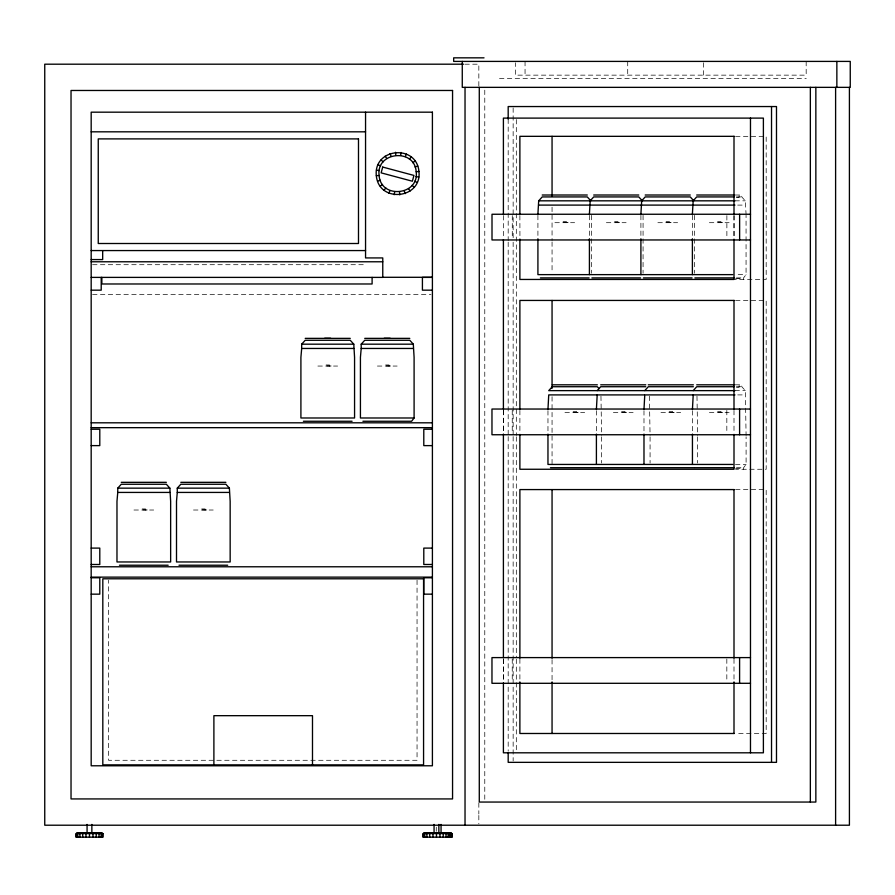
<?xml version="1.0" encoding="UTF-8"?>
<svg xmlns="http://www.w3.org/2000/svg" width="895" height="895" viewBox="0 0 895 895"><rect width="100%" height="100%" fill="white"/><g stroke="black" fill="none" stroke-linecap="round" stroke-linejoin="round"><path stroke-width="0.67" stroke-dasharray="4.47 3.36" d="M743.577 279.453L743.577 277.897L746.061 274.631L746.061 215.337M743.611 469.26L743.611 467.705L746.094 464.438L746.094 436.861M464.874 64.194L478.836 64.194L478.836 86.535M499.499 78.626L806.272 78.626M735.578 136.331L766.176 136.331L766.176 279.453L734.001 279.453M735.164 195.009L741.765 195.009L741.765 196.922L745.278 200.827L746.061 213.961M736.361 196.922L741.765 196.922M736.44 197.515L739.102 197.515L739.102 195.009M734.952 200.827L745.278 200.827M737.648 205.1L745.278 205.1M554.9 222.698L574.624 222.698M606.385 222.698L626.108 222.698M657.881 222.698L677.604 222.698M709.377 222.698L729.101 222.698M92.577 264.707L365.552 264.707M738.196 274.631L746.061 274.631M736.44 277.897L743.577 277.897M735.634 278.558L742.436 278.558L742.436 279.453M92.577 294.612L431.01 294.612M735.578 300.44L766.176 300.44L766.176 469.26L735.578 469.26M317.882 366.055L337.605 366.055M377.41 366.055L397.134 366.055M735.198 384.816L741.798 384.816L741.798 386.729L745.322 390.634L746.094 435.485M736.395 386.729L741.798 386.729M736.473 387.322L739.136 387.322L739.136 384.816M734.985 390.634L745.322 390.634M737.693 394.908L745.322 394.908M564.946 412.505L584.67 412.505M613.388 412.505L633.112 412.505M660.969 412.505L680.692 412.505M709.411 412.505L729.134 412.505M735.455 464.438L746.094 464.438M736.484 467.705L743.611 467.705M735.668 468.365L742.47 468.365L742.47 469.26M735.578 489.576L766.176 489.576L766.176 733.486L735.578 733.486M133.959 510.016L153.683 510.016M193.488 510.016L213.211 510.016M696.981 396.172L697.652 435.485M649.401 396.172L650.072 435.485M600.959 396.172L601.619 435.485M806.171 61.408L806.171 75.146L515.33 75.146L515.33 62.784M734.034 215.605L734.034 238.607M734.001 215.538L734.001 237.768M734.001 410.391L734.001 433.393M734.001 658.955L734.001 681.945M726.874 215.605L726.874 238.607M726.829 410.391L726.829 433.393M726.829 658.955L726.829 681.945M722.668 222.62L715.832 222.62M722.712 412.427L715.866 412.427M720.99 412.505L720.99 411.42L717.533 411.42L717.533 412.505M720.956 222.698L720.956 221.613L717.499 221.613L717.499 222.698M703.537 62.784L703.537 75.146M697.652 436.861L697.652 463.062M694.565 215.337L694.565 273.255M692.394 215.337L692.394 238.786M692.439 410.671L692.439 432.732M674.259 412.427L667.424 412.427M672.548 412.505L672.548 411.42L669.091 411.42L669.091 412.505M671.183 222.62L664.336 222.62M669.46 222.698L669.46 221.613L666.003 221.613L666.003 222.698M650.072 436.861L650.072 463.062M643.986 410.671L643.986 432.732M643.069 215.337L643.069 273.255M640.909 215.337L640.909 238.786M627.719 61.408L627.719 75.146M626.679 412.427L619.843 412.427M624.967 412.505L624.967 411.42L621.51 411.42L621.51 412.505M619.687 222.62L612.84 222.62M617.964 222.698L617.964 221.613L614.518 221.613L614.518 222.698M601.619 436.861L601.619 463.062M596.406 410.671L596.406 432.732M591.573 215.337L591.573 273.255M589.413 215.337L589.413 238.786M578.237 412.427L571.39 412.427M576.525 412.505L576.525 411.42L573.068 411.42L573.068 412.505M568.191 222.62L561.344 222.62M566.479 222.698L566.479 221.613L563.022 221.613L563.022 222.698M552.058 207.192L552.058 240.542M552.058 241.941L552.058 272.505M552.058 396.709L552.058 463.688M552.058 659.615L552.058 681.912M547.964 410.671L547.964 432.732M537.917 215.337L537.917 238.786M525.052 61.408L525.052 75.146M519.883 215.538L519.939 239.961M519.894 410.391L519.894 433.393M519.894 658.955L519.894 681.945M516.314 119.505L516.314 435.451M516.314 436.849L516.314 657.747M516.314 659.145L516.314 750.01M513.148 107.948L513.148 240.789M513.148 242.187L513.148 435.149M513.148 436.547L513.148 760.951M512.276 215.605L512.276 238.607M512.242 410.391L512.242 433.393M512.242 658.955L512.242 681.945M508.181 119.136L508.181 240.789M508.181 242.187L508.181 435.149M508.181 436.547L508.181 751.162M503.404 215.605L503.404 238.607M503.404 410.29L503.404 432.654M503.404 659.145L503.404 681.509M503.359 410.391L503.359 433.393M503.359 658.955L503.359 681.945M484.777 90.149L484.777 799.269M478.836 802.86L478.836 814.047M478.836 815.434L478.836 823.825M436.268 827.181L436.268 831.321M417.048 580.195L417.048 760.28L108.575 760.28L108.575 580.195M390.701 365.977L383.865 365.977M388.989 366.055L388.989 364.959L385.532 364.959L385.532 366.055M331.184 365.977L324.337 365.977M329.461 366.055L329.461 364.959L326.004 364.959L326.004 366.055M206.779 509.949L199.932 509.949M205.067 510.016L205.067 508.931L201.61 508.931L201.61 510.016M147.25 509.949L140.414 509.949M145.538 510.016L145.538 508.931L142.081 508.931L142.081 510.016"/><path stroke-width="1.34" d="M376.325 175.733C373.271 148.078 416.466 143.748 418.961 171.46C422.015 199.104 378.82 203.433 376.325 175.733L379.122 175.442C375.833 151.736 414.687 147.843 416.175 171.739C419.453 195.446 380.61 199.339 379.122 175.442M117.76 492.429L116.976 501.289L116.976 561.959L170.643 561.959L170.643 501.289L169.871 488.155L166.347 484.251L121.272 484.251L117.76 488.155L117.76 492.429L169.871 492.429M177.277 492.429L176.505 501.289L176.505 561.959L230.16 561.959L230.16 501.289L229.388 488.155L225.876 484.251L180.801 484.251L177.277 488.155L177.277 492.429L229.388 492.429M301.682 348.457L300.91 357.318L300.91 417.987L354.565 417.987L354.565 357.318L353.793 344.183L350.269 340.279L305.195 340.279L301.682 344.183L301.682 348.457L353.793 348.457M361.2 348.457L360.428 357.318L360.428 417.987L414.094 417.987L414.094 357.318L413.311 344.183L409.798 340.279L364.724 340.279L361.2 344.183L361.2 348.457L413.311 348.457M537.917 213.961L538.689 200.827L542.213 196.922L587.288 196.922L590.801 200.827M589.413 213.961L590.185 200.827L593.709 196.922L638.773 196.922L642.297 200.827M597.189 394.908L596.406 409.283M640.909 213.961L641.681 200.827L645.194 196.922L690.269 196.922L693.793 200.827M692.394 213.961L693.178 200.827L696.69 196.922L734.001 196.922M693.211 394.908L692.439 409.283M394.192 194.73L394.65 191.966M400.647 155.215L401.094 152.452M388.833 193.119L389.996 190.568M405.301 156.614L406.453 154.063M414.094 417.987L411.611 421.254L362.911 421.254M384.078 190.176L385.857 188.006M409.429 159.176L411.208 157.005M597.189 390.634L600.702 386.729L645.776 386.729M644.769 390.634L648.282 386.729L693.356 386.729M693.211 390.634L696.724 386.729L734.034 386.729M380.252 186.104L382.534 184.459M412.763 162.722L415.034 161.078M377.612 181.17L380.23 180.175M415.056 167.007L417.685 166.011M416.175 171.739L418.961 171.46M484.027 57.839L453.675 57.839L453.675 61.408L850.25 61.408L850.25 87.352L462.267 87.352L462.267 61.408M463.487 64.194L44.75 64.194L44.75 825.212L849.411 825.212L849.411 87.352M91.178 131.822L365.552 131.822M734.191 136.331L519.883 136.331L519.883 214.14M542.213 195.009L587.288 195.009M593.709 195.009L638.773 195.009M645.194 195.009L690.269 195.009M696.69 195.009L734.001 195.009M538.689 200.827L734.952 200.827M538.689 205.1L589.917 205.1M590.185 205.1L641.413 205.1M641.681 205.1L692.898 205.1M693.178 205.1L734.952 205.1M750.536 214.252L492.004 214.252L492.004 239.961L750.536 239.961M91.178 250.566L365.552 250.566M91.223 259.572L102.679 259.572L102.679 250.622M91.178 261.776L382.769 261.776M732.647 274.631L537.917 274.631L537.917 238.786M382.769 277.293L432.408 277.293M91.178 277.394L382.769 277.394L382.769 257.928L365.552 257.928L365.552 112.177M432.408 277.394L422.418 277.394L422.418 290.17L432.408 290.17M540.401 277.897L589.1 277.897M591.897 277.897L640.585 277.897M643.382 277.897L692.081 277.897M694.878 277.897L733.922 277.897M91.223 290.17L101.213 290.17L101.213 277.394M734.191 300.44L519.883 300.44L519.883 409.272M324.65 338.299L330.68 338.299M384.179 338.299L390.209 338.299M305.195 338.366L350.269 338.366M364.724 338.366L409.798 338.366M301.682 344.183L353.793 344.183M361.2 344.183L413.311 344.183M552.26 384.816L597.334 384.816M600.702 384.816L645.776 384.816M648.282 384.816L693.356 384.816M696.724 384.816L734.034 384.816M734.985 390.634L548.736 390.634L552.26 386.729L597.334 386.729L599.091 388.687M644.422 394.908L548.736 394.908L547.964 409.283M734.985 394.908L644.769 394.908L643.986 409.283M750.502 409.037L491.97 409.037L491.97 434.746L750.502 434.746M303.383 421.254L352.082 421.254M91.178 422.809L432.408 422.809M91.178 427.665L432.408 427.665M91.178 429.231L99.792 429.231L99.792 445.62L91.178 445.62M432.408 429.231L423.794 429.231L423.794 445.62L432.408 445.62M732.681 464.438L547.964 464.438L547.964 434.109M550.447 467.705L598.307 467.705M598.889 467.705L694.341 467.705M694.912 467.705L733.956 467.705M121.272 482.327L166.347 482.327M180.801 482.327L225.876 482.327M117.76 488.155L169.871 488.155M177.277 488.155L229.388 488.155M734.191 489.576L519.883 489.576L519.883 658.217M91.178 548.098L99.792 548.098L99.792 564.488L91.178 564.488M432.408 548.098L423.794 548.098L423.794 564.488L432.408 564.488M119.46 565.226L168.159 565.226M178.989 565.226L227.688 565.226M91.178 566.781L432.408 566.781M91.178 577.13L432.408 577.13M91.178 577.767L99.792 577.767L99.792 594.157L91.178 594.157M432.408 577.767L423.794 577.767L423.794 594.157L432.408 594.157M750.502 657.601L491.97 657.601L491.97 683.299L750.502 683.299M734.191 733.486L519.883 733.486L519.883 681.912M76.791 832.697L102.142 832.697M423.782 832.697L451.337 832.697M376.504 170.139L379.267 170.587M416.018 176.595L418.793 177.042M378.115 164.781L380.677 165.933M414.62 181.249L417.171 182.401M381.057 160.026L383.228 161.805M412.058 185.377L414.228 187.156M385.141 156.2L386.774 158.471M408.512 188.711L410.156 190.982M390.063 153.548L391.059 156.177M404.238 191.004L405.222 193.633M395.512 152.273L395.791 155.07M399.506 192.112L399.785 194.909M836.859 61.408L836.859 87.352M835.606 87.352L835.606 825.212M815.848 87.352L815.848 802.054L479.284 802.054L479.284 87.352M810.355 87.352L810.355 802.054M771.524 106.55L771.524 762.35M750.48 118.106L750.48 752.807M739.628 214.252L739.628 239.961M739.594 409.037L739.594 434.746M739.594 657.601L739.594 683.299M734.001 136.331L734.001 214.14M734.001 239.155L734.001 279.453L519.883 279.453L519.883 239.155M734.001 300.44L734.001 409.272M734.001 434.388L734.001 469.26L519.883 469.26L519.883 434.388M734.001 489.576L734.001 658.217M734.001 681.912L734.001 733.486M692.394 238.786L692.394 274.631M692.439 434.109L692.439 464.438M643.986 434.109L643.986 464.438M640.909 238.786L640.909 274.631M596.406 434.109L596.406 464.438M589.413 238.786L589.413 274.631M552.058 136.331L552.058 196.083M552.058 300.44L552.058 388.34M552.058 489.576L552.058 658.217M552.058 681.912L552.058 733.486M508.181 119.136L508.181 106.55L776.491 106.55L776.491 762.35L508.181 762.35L508.181 752.561M503.404 214.565L503.404 118.106L763.39 118.106L763.39 752.807L503.404 752.807L503.404 682.907M503.404 239.726L503.404 408.892M503.404 434.053L503.404 657.747M465.031 87.352L465.031 825.212M451.718 833.581L451.718 837.161M450.364 833.581L450.364 837.161M449.984 833.581L449.984 837.161M449.514 833.581L449.514 837.161M448.171 833.581L448.171 837.161M446.023 833.581L446.023 837.161M443.226 833.581L443.226 837.161M441.056 824.429L441.056 832.697M439.96 833.581L439.96 837.161M438.863 824.429L438.863 832.697M436.469 833.581L436.469 837.161M434.064 824.429L434.064 832.697M432.967 833.581L432.967 837.161M429.712 833.581L429.712 837.161M426.904 833.581L426.904 837.161M424.756 833.581L424.756 837.161M423.413 833.581L423.413 837.161M372.107 277.394L372.107 283.983L101.851 283.983L101.851 277.394M312.489 764.867L312.489 715.676L213.894 715.676L213.894 764.867M102.522 833.581L102.522 837.161M101.169 833.581L101.169 837.161M99.032 833.581L99.032 837.161M96.224 833.581L96.224 837.161M92.968 833.581L92.968 837.161M91.861 824.429L91.861 832.697M89.466 833.581L89.466 837.161M87.072 824.429L87.072 832.697M85.976 833.581L85.976 837.161M82.709 833.581L82.709 837.161M79.912 833.581L79.912 837.161M77.764 833.581L77.764 837.161M76.411 833.581L76.411 837.161M382.702 167.063L381.147 172.858L412.382 181.226L413.937 175.431L382.702 167.063M452.557 90.473L71.029 90.473L71.029 798.933L452.557 798.933L452.557 90.473M432.408 112.177L91.178 112.177L91.178 765.784L432.408 765.784L432.408 112.177M358.492 138.893L98.249 138.893L98.249 243.507L358.492 243.507L358.492 138.893M423.57 578.796L102.813 578.796L102.813 764.867L423.57 764.867L423.57 578.796M102.981 833.581L75.952 833.581L75.952 837.161L102.981 837.161L102.981 833.581M452.176 833.581L422.955 833.581L422.955 837.161L452.176 837.161L452.176 833.581"/></g></svg>
